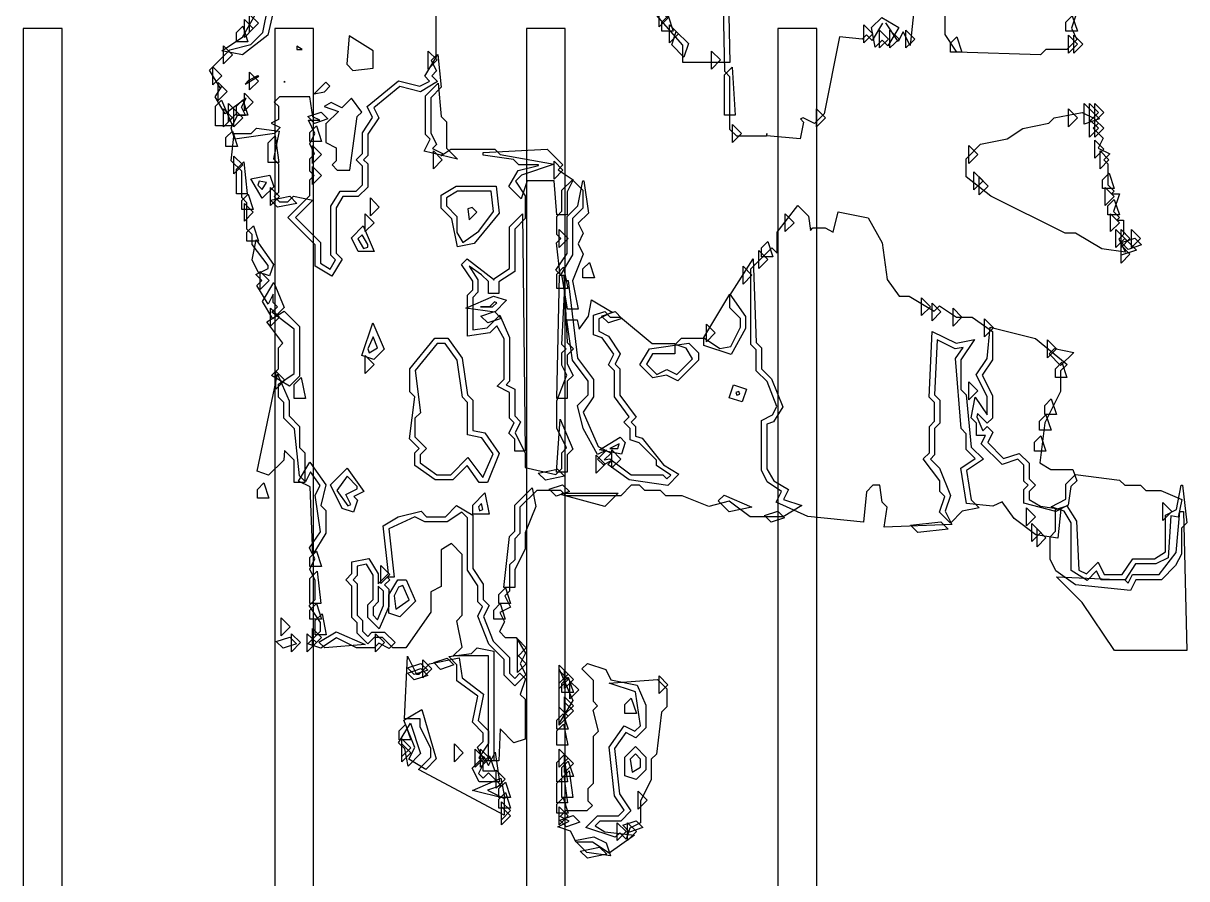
# Model space of a CAD drawing. Header units: millimetres. Extents: x 0 to 289, y 0 to 289.
# Drawn here: x 119.7 to 226.5, y 66.5 to 145.1 of the extents above; entities that cross this region are included whole.
import ezdxf

# ---------------------------------------------------------------- set-up
doc = ezdxf.new("R2010")
doc.units = ezdxf.units.MM
for name, color, linetype in [('CUT_SLOT', 1, 'Continuous'), ('ENG_D', 3, 'Continuous'), ('ENG_K', 2, 'Continuous'), ('ENG_L', 4, 'Continuous')]:
    doc.layers.add(name, color=color, linetype=linetype)

msp = doc.modelspace()

# ---------------------------------------------------------------- linework, layer by layer
at = {"layer": 'CUT_SLOT'}
for points in [[(119.69, 0), (123.26, 0), (123.26, 144.57), (119.69, 144.57), (119.69, 0)], [(119.69, 0), (123.26, 0), (123.26, 144.57), (119.69, 144.57), (119.69, 0)], [(142.79, 0), (146.35, 0), (146.35, 144.57), (142.79, 144.57), (142.79, 0)], [(142.79, 0), (146.35, 0), (146.35, 144.57), (142.79, 144.57), (142.79, 0)], [(165.88, 0), (169.44, 0), (169.44, 144.57), (165.88, 144.57), (165.88, 0)], [(165.88, 0), (169.44, 0), (169.44, 144.57), (165.88, 144.57), (165.88, 0)], [(188.97, 0), (192.54, 0), (192.54, 144.57), (188.97, 144.57), (188.97, 0)], [(188.97, 0), (192.54, 0), (192.54, 144.57), (188.97, 144.57), (188.97, 0)]]:
    msp.add_lwpolyline(points, close=True, dxfattribs=at)
at = {"layer": 'ENG_D'}
msp.add_lwpolyline([(184.08, 164.43), (184.57, 141.44), (180.23, 141.44), (180.23, 143.03), (177.19, 146.54)], dxfattribs=at)
for points in [[(139.81, 142.14), (137.93, 142.52), (139.81, 143.77), (141.75, 147.18), (142.97, 147.58), (142.13, 143.95), (139.81, 142.14)], [(200.08, 144.65), (199.07, 142.97), (198.54, 143.5), (197.91, 142.87), (197.56, 144.65), (198.5, 145.59), (200.08, 144.65)], [(215.99, 145.74), (216.46, 144.33), (215.41, 144.33), (215.41, 145.15), (215.99, 145.74)], [(196.85, 144.91), (197.68, 144.09), (196.85, 143.26), (196.85, 144.91)], [(201.53, 143.6), (200.71, 142.78), (200.71, 144.43), (201.53, 143.6)], [(204.81, 142.4), (204.81, 143.22), (205.39, 143.81), (205.86, 142.4), (204.81, 142.4)], [(215.65, 143.95), (216.47, 143.12), (215.65, 142.3), (215.65, 143.95)], [(138.06, 142.98), (138.89, 142.16), (138.06, 141.34), (138.06, 142.98)], [(142.64, 120.18), (142.18, 119.25), (141.13, 120.99), (141.58, 121.44), (141.03, 121.99), (142.16, 122.55), (142.16, 122.8), (140.71, 124.73), (140.71, 125.67), (140.23, 126.16), (140.23, 128.57), (139.75, 129.05), (139.75, 131.46), (138.77, 132.43), (139.05, 134.93), (140.61, 134.93), (141.11, 135.43), (143.17, 135.13), (142.66, 132.6), (143.12, 132.14), (143.12, 129.53), (142.74, 129.15), (143.22, 128.67), (143.99, 128.67), (144.49, 129.17), (146.26, 128.81), (144.67, 127.22), (146.98, 124.91), (146.98, 123.02), (147.86, 122.49), (148.36, 123.33), (147.94, 123.75), (147.94, 128.25), (148.77, 129.63), (150.25, 129.63), (150.83, 130.21), (150.83, 131.94), (150.25, 132.52), (150.83, 133.1), (150.83, 135), (151.76, 136.39), (151.25, 137.4), (154.15, 139.77), (156.11, 139.28), (156.95, 139.71), (157, 139.75), (156.55, 140.19), (157.74, 142.17), (158.07, 139.18), (157.1, 138.2), (157.1, 134.99), (157.63, 133.92), (157.26, 133.55), (158.23, 133.07), (158.02, 132.87), (158.95, 133.48), (162.98, 133.48), (163.48, 132.99), (168.44, 132.11), (165.42, 131.11), (164.88, 130.56), (165.77, 129.22), (165.77, 127.12), (164.81, 126.16), (164.81, 122.27), (163.36, 121.31), (163.36, 120.23), (162.4, 120.23), (162.4, 121.34), (161.76, 121.97), (160.62, 122.74), (161.43, 121.51), (161.43, 120.37), (160.95, 119.89), (160.95, 116.9), (162.28, 117.09), (163.44, 118.25), (164.33, 116.19), (164.33, 112.18), (164.01, 111.87), (164.81, 111.47), (164.81, 109.01), (165.34, 108.47), (164.84, 107.46), (165.77, 105.59), (165.77, 104.28), (168.59, 103.63), (169.14, 104.19), (169.14, 105.63), (169.57, 106.06), (168.66, 107.89), (168.66, 110.4), (169.6, 112.75), (169.14, 113.67), (169.14, 114.79), (169.53, 115.17), (169.14, 115.56), (169.45, 121.43), (169.72, 121.44), (170.58, 114.3), (172.04, 112.36), (172.04, 110.76), (171.1, 109.36), (172.46, 106.19), (173.65, 105.6), (173.01, 104.96), (173.54, 105.07), (175.49, 103.61), (178.4, 103.61), (178.78, 103.23), (179.13, 103.57), (177.82, 104.44), (177.82, 104.95), (176.24, 106.53), (175.41, 106.81), (175.41, 107.84), (174.83, 108.43), (175.33, 108.93), (173.96, 110.76), (173.96, 113.15), (173.43, 113.68), (173.92, 114.67), (172.85, 116.17), (172.04, 116.44), (172.04, 118.24), (173.07, 118.58), (173.58, 118.06), (174.53, 118.06), (177.42, 115.65), (179.51, 115.65), (179.51, 114.69), (177.47, 114.69), (176.92, 113.76), (177.87, 112.82), (178.78, 113.27), (179.7, 112.82), (181.13, 114.25), (180.55, 115.21), (179.54, 115.55), (180.13, 116.14), (182.23, 116.14), (183.65, 115.19), (184.64, 115.39), (185.53, 117.16), (185.53, 117.96), (184.57, 118.93), (184.57, 120.06), (186.71, 123.43), (186.97, 115.76), (187.46, 115.27), (187.46, 113.34), (188.39, 112.42), (189.41, 109.85), (188.58, 108.47), (187.94, 108.25), (187.94, 104.16), (188.6, 103.06), (189.94, 102.25), (189.48, 101.34), (191.16, 100.78), (189.45, 99.75), (186.41, 99.75), (184.51, 101.18), (182.62, 100.7), (180.18, 101.68), (178.68, 101.68), (178.2, 102.16), (176.76, 102.16), (176.27, 102.64), (175.51, 102.64), (174.55, 101.68), (169.53, 101.68), (169.05, 102.16), (166.84, 102.16), (165.29, 100.62), (165.29, 98.21), (164.81, 97.72), (164.81, 95.8), (164.33, 95.32), (164.33, 92.91), (163.9, 92.48), (164.41, 91.45), (163.44, 90.97), (163.87, 90.11), (163.41, 89.2), (163.94, 88.67), (164.94, 88.67), (165.81, 87.23), (165.32, 86.26), (165.82, 85.25), (164.81, 84.23), (163.84, 85.2), (163.84, 86.64), (162.43, 88.05), (161.41, 90.61), (161.86, 91.51), (161.43, 91.94), (161.43, 93.41), (160.47, 94.86), (160.47, 99.65), (159.96, 100.16), (158.62, 99.27), (156.56, 99.27), (155.65, 99.73), (153.26, 98.64), (153.75, 94.21), (153.1, 94.21), (153.34, 93.97), (152.86, 93.49), (153.24, 93.11), (153.24, 91.51), (152.36, 89.45), (151.31, 90.5), (151.31, 91.66), (151.8, 92.14), (151.8, 94.38), (151.2, 95.39), (150.35, 95.22), (150.35, 94.35), (149.97, 93.97), (150.35, 93.59), (150.35, 90.7), (150.83, 90.21), (150.83, 89.25), (151.31, 88.77), (151.7, 89.15), (152.86, 89.15), (153.82, 88.19), (153.29, 87.65), (152.33, 88.13), (151.9, 87.7), (150.29, 87.7), (148.44, 88.63), (147.01, 87.68), (145.81, 88.08), (146.98, 89.25), (146.98, 90.04), (145.94, 91.59), (146.5, 92.14), (146.5, 93.91), (145.99, 94.93), (146.47, 95.9), (145.98, 96.88), (146.97, 98.36), (146.49, 101.72), (146.94, 102.62), (146.05, 103.86), (145.6, 102.96), (145.06, 103.5), (144.58, 107.83), (143.6, 108.81), (143.6, 110.25), (143.12, 110.74), (143.12, 111.93), (144.57, 112.89), (144.57, 116.98), (142.51, 118.52), (143.02, 119.03), (142.64, 119.41), (142.64, 120.18)], [(156.86, 140.85), (156.86, 142.5), (157.68, 141.68), (156.86, 140.85)], [(137.1, 141.05), (137.92, 140.23), (137.1, 139.41), (137.1, 141.05)], [(184.08, 140.33), (184.77, 141.02), (185.06, 136.62), (184.08, 136.62), (184.08, 140.33)], [(141.29, 139.75), (140.47, 138.93), (140.47, 140.57), (141.29, 139.75)], [(137.58, 137.96), (137.58, 139.61), (138.4, 138.79), (137.58, 137.96)], [(137.34, 137.44), (137.9, 138), (138.91, 135.65), (137.34, 135.65), (137.34, 137.44)], [(139.85, 138.03), (140.32, 136.62), (139.27, 136.62), (139.27, 137.44), (139.85, 138.03)], [(139.99, 138.64), (140.81, 137.82), (139.99, 137), (139.99, 138.64)], [(138.54, 137.68), (139.37, 136.86), (138.54, 136.04), (138.54, 137.68)], [(139.03, 135.55), (139.03, 137.2), (139.85, 136.38), (139.03, 135.55)], [(146.43, 135.86), (145.81, 136.48), (147.04, 136.89), (147.66, 136.27), (146.43, 135.86)], [(192.52, 137.2), (193.34, 136.38), (192.52, 135.55), (192.52, 137.2)], [(215.65, 135.55), (215.65, 137.2), (216.47, 136.38), (215.65, 135.55)], [(218.5, 136.27), (217.09, 135.8), (217.09, 137.68), (218.5, 136.27)], [(184.81, 134.11), (184.81, 135.75), (185.63, 134.93), (184.81, 134.11)], [(218.4, 135.41), (217.58, 134.59), (217.58, 136.23), (218.4, 135.41)], [(146.01, 134.21), (146.01, 135.03), (146.6, 135.62), (147.07, 134.21), (146.01, 134.21)], [(146.25, 133.83), (147.08, 133), (146.25, 132.18), (146.25, 133.83)], [(206.49, 132.18), (206.49, 133.83), (207.31, 133), (206.49, 132.18)], [(218.88, 133.48), (218.06, 132.66), (218.06, 134.31), (218.88, 133.48)], [(219.36, 132.52), (218.54, 131.7), (218.54, 133.34), (219.36, 132.52)], [(146.25, 131.9), (147.08, 131.08), (146.25, 130.25), (146.25, 131.9)], [(168.42, 130.73), (168.42, 132.38), (169.24, 131.56), (168.42, 130.73)], [(207.8, 130.59), (206.97, 129.77), (206.97, 131.42), (207.8, 130.59)], [(141.36, 130.56), (141.23, 130.18), (141.63, 129.78), (142.02, 130.42), (141.36, 130.56)], [(168.98, 121.91), (168.65, 124.9), (169.05, 125.29), (168.66, 125.67), (168.66, 127.32), (169.14, 127.8), (169.14, 129.73), (170.11, 130.69), (171.07, 129.73), (171.07, 128.08), (170.11, 127.12), (170.11, 123.78), (168.98, 121.91)], [(207.46, 130.93), (208.28, 130.11), (207.46, 129.29), (207.46, 130.93)], [(218.78, 129.87), (218.78, 130.69), (219.37, 131.28), (219.84, 129.87), (218.78, 129.87)], [(162.66, 129.63), (159.57, 129.63), (158.54, 129.01), (158.54, 128.28), (159.51, 127.32), (159.51, 125.84), (160.06, 124.92), (161.51, 125.95), (162.87, 127.77), (162.66, 129.63)], [(219.02, 128.33), (219.02, 129.97), (219.84, 129.15), (219.02, 128.33)], [(219.26, 128.28), (219.85, 128.87), (220.32, 127.46), (219.26, 127.46), (219.26, 128.28)], [(189.63, 127.56), (190.45, 126.74), (189.63, 125.92), (189.63, 127.56)], [(219.5, 125.92), (219.5, 127.56), (220.33, 126.74), (219.5, 125.92)], [(219.98, 124.47), (219.98, 126.12), (220.81, 125.29), (219.98, 124.47)], [(151.31, 124.5), (151.31, 124.74), (150.79, 125.63), (150.41, 125.26), (150.94, 124.38), (151.31, 124.5)], [(187.46, 124.43), (188.04, 125.02), (188.51, 123.61), (187.46, 123.61), (187.46, 124.43)], [(221.88, 124.22), (220.47, 123.75), (220.47, 125.63), (221.88, 124.22)], [(188.04, 123.36), (187.22, 122.54), (187.22, 124.19), (188.04, 123.36)], [(168.66, 120.71), (168.66, 122.02), (169.29, 122.65), (169.68, 120.71), (168.66, 120.71)], [(164.05, 119.62), (162.97, 118.53), (160.31, 118.91), (162.87, 120.01), (164.05, 119.62)], [(202.98, 119.03), (202.15, 118.21), (202.15, 119.85), (202.98, 119.03)], [(142.4, 118.89), (143.22, 118.06), (142.4, 117.24), (142.4, 118.89)], [(162.95, 118.58), (163.57, 117.96), (162.33, 117.55), (161.71, 118.17), (162.95, 118.58)], [(203.12, 119.37), (203.94, 118.55), (203.12, 117.72), (203.12, 119.37)], [(205.87, 118.06), (205.05, 117.24), (205.05, 118.89), (205.87, 118.06)], [(208.76, 117.1), (207.94, 116.28), (207.94, 117.92), (208.76, 117.1)], [(182.4, 115.8), (182.4, 117.44), (183.22, 116.62), (182.4, 115.8)], [(206.24, 110.95), (206.72, 106.13), (207.83, 105.02), (206.27, 103.98), (206.72, 101.31), (207.46, 100.57), (205.89, 100.25), (204.81, 99.17), (203.81, 100.17), (204.29, 101.61), (203.84, 102.06), (203.84, 103.05), (202.32, 105.08), (202.88, 105.63), (202.88, 108.04), (203.36, 108.53), (203.36, 110.25), (202.87, 110.74), (203.13, 116.76), (205.32, 115.67), (207.01, 116.01), (205.77, 114.14), (205.77, 111.42), (206.24, 110.95)], [(208.18, 109.1), (208.18, 110.78), (207.18, 112.78), (208.18, 114.29), (208.45, 117.16), (212.63, 116.12), (215.52, 113.74), (214.92, 113.15), (214.92, 111.26), (213.47, 108.36), (213.01, 104.7), (214.03, 104.09), (216.06, 104.09), (216.41, 103.06), (215.87, 102.53), (215.63, 100.8), (214.47, 100.22), (211.55, 101.01), (211.55, 102.26), (211.93, 102.64), (211.55, 103.03), (211.55, 104.47), (211, 105.02), (209.56, 104.54), (207.64, 106.45), (208.03, 107.22), (207.21, 107.22), (207.21, 108.33), (206.71, 108.83), (207.09, 110.73), (208.18, 109.1)], [(152.22, 115.27), (151.8, 116.25), (151.33, 115.16), (151.45, 114.81), (152.22, 115.27)], [(157.66, 103.61), (158.93, 103.61), (160.5, 105.18), (161.87, 103.35), (162.84, 105.51), (161.78, 107), (160.47, 107.26), (160.47, 110.25), (160, 110.72), (159.52, 114.12), (158.42, 115.65), (157.69, 115.65), (155.66, 113.17), (156.15, 109.3), (155.65, 108.81), (155.65, 107.08), (156.72, 106.02), (156.13, 105.44), (156.13, 104.7), (157.66, 103.61)], [(142.88, 111.46), (142.88, 113.1), (143.7, 112.28), (142.88, 111.46)], [(185.47, 110.99), (185.38, 111.25), (185.11, 111.17), (185.2, 110.9), (185.47, 110.99)], [(206.49, 112.14), (207.31, 111.32), (206.49, 110.49), (206.49, 112.14)], [(174.61, 105.5), (172.58, 105.9), (174.48, 107.04), (174.96, 106.56), (174.61, 105.5)], [(174.55, 105.05), (173.72, 104.23), (173.72, 105.88), (174.55, 105.05)], [(149.77, 100.86), (149.3, 101.79), (150.35, 102.31), (150.35, 102.54), (149.42, 103.48), (148.48, 102.16), (149.48, 100.76), (149.77, 100.86)], [(225.48, 95.27), (224.18, 93.97), (221.82, 93.97), (221.33, 92.99), (216.28, 93.5), (214.5, 94.77), (213.96, 95.84), (213.96, 97.92), (214.44, 98.41), (214.44, 100.41), (215.51, 100.76), (216.37, 99.34), (216.6, 94.85), (217.29, 94.5), (218.36, 95.58), (218.93, 94.45), (220.58, 94.45), (221.54, 95.9), (223.53, 95.9), (224.56, 96.52), (224.56, 99.9), (225.55, 100.4), (226, 102.64), (226.12, 102.64), (226.5, 99.18), (226.01, 98.69), (226.01, 96.32), (225.48, 95.27)], [(161.88, 100.4), (161.77, 100.95), (161.47, 100.65), (161.59, 100.3), (161.88, 100.4)], [(212.62, 99.75), (211.79, 98.93), (211.79, 100.57), (212.62, 99.75)], [(224.32, 99.41), (224.32, 101.06), (225.14, 100.23), (224.32, 99.41)], [(201.15, 98.97), (203.93, 99.28), (204.61, 98.6), (201.83, 98.3), (201.15, 98.97)], [(213.1, 98.31), (212.27, 97.48), (212.27, 99.13), (213.1, 98.31)], [(212.76, 97), (212.76, 98.65), (213.58, 97.82), (212.76, 97)], [(154.85, 93.97), (155.7, 91.99), (154.27, 90.56), (153.24, 90.9), (153.24, 92.59), (154.07, 93.97), (154.85, 93.97)], [(142.92, 88.29), (144.15, 88.7), (144.77, 88.08), (143.54, 87.67), (142.92, 88.29)], [(162.88, 77.34), (162.01, 77.34), (161.38, 78.6), (161.92, 79.13), (161.92, 79.89), (160.93, 80.88), (161.41, 83.27), (159.51, 84.69), (159.51, 86.16), (158.75, 86.91), (160.84, 87.21), (161.36, 87.73), (162.88, 87.42), (162.88, 77.34)], [(156.37, 86.6), (157.2, 85.78), (156.37, 84.95), (156.37, 86.6)], [(158.61, 86.78), (159.23, 86.15), (158, 85.74), (157.37, 86.36), (158.61, 86.78)], [(155.59, 84.78), (154.96, 85.4), (156.2, 85.81), (156.82, 85.19), (155.59, 84.78)], [(168.9, 83.99), (168.9, 85.64), (169.73, 84.81), (168.9, 83.99)], [(169.73, 85.02), (170.2, 83.61), (169.14, 83.61), (169.14, 84.43), (169.73, 85.02)], [(173.47, 78.61), (174.85, 80.54), (175.84, 80.05), (176.36, 80.56), (175.91, 83.67), (173.49, 84.48), (173.49, 84.48), (177.91, 84.82), (178.78, 83.95), (178.78, 82.3), (178.29, 81.81), (177.81, 77.95), (177.34, 77.49), (177.34, 75.6), (176.37, 73.67), (176.37, 71.65), (175.37, 71.15), (175.03, 70.15), (174.45, 70.74), (174.03, 70.32), (171.35, 71.22), (172.42, 72.28), (174.35, 72.28), (174.86, 72.8), (173.97, 74.13), (173.47, 78.61)], [(169.73, 81.44), (168.9, 80.62), (168.9, 82.26), (169.73, 81.44)], [(169.39, 81.58), (169.39, 83.23), (170.21, 82.4), (169.39, 81.58)], [(174.93, 81.68), (174.93, 82.5), (175.51, 83.09), (175.98, 81.68), (174.93, 81.68)], [(154.63, 81.06), (156.28, 82.05), (157.61, 77.52), (156.65, 76.56), (155.1, 77.49), (155.63, 78.56), (154.63, 81.06)], [(154.79, 80.68), (155.26, 79.27), (154.21, 79.27), (154.21, 80.09), (154.79, 80.68)], [(169.68, 78.79), (168.66, 78.79), (168.66, 80.09), (169.29, 80.72), (169.68, 78.79)], [(155.27, 78.55), (154.45, 77.73), (154.45, 79.37), (155.27, 78.55)], [(159.27, 77.24), (159.27, 78.89), (160.09, 78.07), (159.27, 77.24)], [(163.4, 75.42), (161.53, 75.42), (160.9, 76.67), (161.98, 77.75), (162.4, 76.92), (163.01, 78.14), (163.4, 75.42)], [(162.02, 77.58), (161.19, 76.76), (161.19, 78.41), (162.02, 77.58)], [(169.73, 77.31), (170.2, 75.9), (169.14, 75.9), (169.14, 76.72), (169.73, 77.31)], [(175.6, 76.29), (176.37, 76.76), (176.37, 77.49), (175.89, 77.97), (175.42, 77.5), (175.6, 76.29)], [(168.66, 75.28), (169.32, 75.93), (169.66, 73.49), (168.66, 73.49), (168.66, 75.28)], [(160.92, 74.63), (163.54, 75.75), (163.91, 73.89), (160.92, 74.63)], [(163.95, 74.42), (164.42, 73.01), (163.36, 73.01), (163.36, 73.83), (163.95, 74.42)], [(164.43, 72.28), (163.6, 71.46), (163.6, 73.11), (164.43, 72.28)], [(168.9, 73.11), (169.73, 72.28), (168.9, 71.46), (168.9, 73.11)], [(170.17, 72.32), (170.8, 71.7), (169.56, 71.29), (168.94, 71.91), (170.17, 72.32)], [(173.2, 69.8), (173.59, 68.62), (171.44, 68.92), (170.34, 70.02), (172.07, 70.37), (173.2, 69.8)]]:
    msp.add_lwpolyline(points, close=True, dxfattribs=at)
at = {"layer": 'ENG_K'}
for points in [[(178.06, 146.35), (178.88, 145.53), (178.06, 144.71), (178.06, 146.35)], [(139.99, 145.39), (140.81, 144.57), (139.99, 143.75), (139.99, 145.39)], [(141.29, 145.05), (140.47, 144.23), (140.47, 145.87), (141.29, 145.05)], [(178.3, 144.33), (178.3, 145.15), (178.89, 145.74), (179.36, 144.33), (178.3, 144.33)], [(139.27, 143.36), (139.27, 144.19), (139.85, 144.77), (140.32, 143.36), (139.27, 143.36)], [(179.85, 144.09), (179.02, 143.26), (179.02, 144.91), (179.85, 144.09)], [(179.23, 143.06), (179.64, 144.29), (180.75, 143.19), (180.33, 141.95), (179.23, 143.06)], [(198.3, 142.78), (198.3, 144.43), (199.12, 143.6), (198.3, 142.78)], [(182.88, 142.5), (183.7, 141.68), (182.88, 140.85), (182.88, 142.5)], [(156.62, 138.4), (157.77, 139.56), (158.05, 136.48), (158.54, 135.99), (158.54, 133.58), (159.57, 132.56), (156.51, 133.32), (157.05, 134.4), (156.62, 134.83), (156.62, 138.4)], [(218.4, 136.86), (217.58, 136.04), (217.58, 137.68), (218.4, 136.86)], [(138.89, 135.14), (139.36, 133.73), (138.3, 133.73), (138.3, 134.55), (138.89, 135.14)], [(142.16, 134.07), (142.81, 134.72), (143.16, 132.28), (142.16, 132.28), (142.16, 134.07)], [(139.03, 132.86), (139.85, 132.04), (139.03, 131.22), (139.03, 132.86)], [(158.16, 132.52), (157.34, 131.7), (157.34, 133.34), (158.16, 132.52)], [(166.98, 131.99), (166.98, 132.04), (165.19, 132.04), (164.69, 132.53), (161.91, 132.93), (161.92, 133.18), (167.79, 133.49), (169.24, 132.04), (168.8, 131.59), (170.18, 130.68), (169.63, 129.57), (169.63, 127.46), (168.68, 127.46), (168.44, 130.59), (165.95, 130.59), (165.4, 128.94), (164.26, 130.07), (165.13, 131.53), (166.98, 131.99)], [(140.26, 129.39), (139.27, 129.39), (139.27, 131.66), (139.93, 132.32), (140.26, 129.39)], [(142.4, 128.33), (142.4, 129.97), (143.22, 129.15), (142.4, 128.33)], [(139.99, 126.88), (139.99, 128.52), (140.81, 127.7), (139.99, 126.88)], [(144.17, 129.17), (144.82, 128.52), (143.04, 128.16), (142.39, 128.81), (144.17, 129.17)], [(152.38, 128.18), (151.56, 127.36), (151.56, 129.01), (152.38, 128.18)], [(151.07, 127.56), (151.9, 126.74), (151.07, 125.92), (151.07, 127.56)], [(160.47, 120.09), (160.95, 120.57), (160.95, 121.36), (159.92, 122.91), (160.45, 123.44), (162.86, 121.57), (162.88, 121.46), (162.9, 121.58), (164.33, 122.53), (164.33, 126.36), (165.52, 127.55), (165.77, 105.78), (164.81, 105.78), (164.81, 106.88), (164.27, 107.41), (164.76, 108.38), (164.33, 108.81), (164.33, 111.17), (163.2, 111.73), (163.84, 112.38), (163.84, 116.07), (163.17, 117.29), (162.51, 116.63), (160.47, 116.34), (160.47, 120.09)], [(140.82, 126.46), (141.29, 125.05), (140.23, 125.05), (140.23, 125.87), (140.82, 126.46)], [(150.44, 124.09), (149.82, 125.34), (150.91, 126.44), (151.92, 124.09), (150.44, 124.09)], [(169.73, 125.29), (168.9, 124.47), (168.9, 126.12), (169.73, 125.29)], [(142.31, 121.86), (141.27, 122.2), (140.7, 123.33), (141.07, 125.16), (142.67, 122.92), (142.31, 121.86)], [(221.12, 124.29), (220.5, 124.92), (221.74, 125.33), (222.36, 124.71), (221.12, 124.29)], [(220.47, 123.02), (220.47, 124.67), (221.29, 123.85), (220.47, 123.02)], [(168.66, 110.59), (168.93, 121.92), (169.33, 121.92), (169.62, 115.76), (170.21, 115.17), (169.63, 114.59), (169.63, 113.78), (170.16, 112.72), (169.63, 112.18), (169.63, 110.59), (168.66, 110.59)], [(186.59, 121.92), (185.77, 121.1), (185.77, 122.74), (186.59, 121.92)], [(142.68, 121.24), (143.65, 118.97), (142.59, 117.92), (141.64, 119.51), (142.68, 121.24)], [(145.05, 112.66), (144.12, 111.74), (142.49, 112.72), (143.12, 113.34), (143.12, 115.27), (143.53, 115.68), (142.05, 117.65), (143.64, 118.61), (145.05, 117.2), (145.05, 112.66)], [(163.16, 119.4), (162.95, 119.48), (162.5, 119.03), (161.68, 119.03), (162.78, 119.03), (163.16, 119.4)], [(152.81, 115.12), (151.86, 114.17), (150.77, 114.54), (151.77, 117.54), (152.81, 115.12)], [(151.07, 112.9), (151.07, 114.55), (151.9, 113.73), (151.07, 112.9)], [(214.44, 112.52), (214.44, 113.34), (215.03, 113.93), (215.5, 112.52), (214.44, 112.52)], [(144.57, 110.59), (144.57, 111.9), (145.2, 112.53), (145.59, 110.59), (144.57, 110.59)], [(186.08, 111.47), (185.68, 110.29), (184.5, 110.68), (184.9, 111.86), (186.08, 111.47)], [(213.48, 109.97), (214.07, 110.56), (214.54, 109.15), (213.48, 109.15), (213.48, 109.97)], [(213.58, 109.11), (214.05, 107.7), (213, 107.7), (213, 108.53), (213.58, 109.11)], [(169.63, 103.85), (168.65, 103.85), (168.97, 108.72), (170.15, 105.96), (169.63, 105.44), (169.63, 103.85)], [(213.57, 105.78), (212.52, 105.78), (212.52, 106.6), (213.1, 107.19), (213.57, 105.78)], [(146.02, 102.49), (144.95, 103.03), (146, 104.77), (147.48, 102.69), (147, 100.79), (147.46, 100.33), (147.46, 98.24), (146.29, 96.29), (146.02, 102.49)], [(149.42, 104.22), (150.95, 102.07), (150.03, 101.61), (150.39, 101.26), (150.02, 100.17), (148.98, 100.52), (147.89, 102.69), (149.42, 104.22)], [(169.39, 103.46), (167.62, 103.1), (166.97, 103.76), (168.74, 104.11), (169.39, 103.46)], [(141.2, 101.44), (141.2, 102.26), (141.78, 102.85), (142.25, 101.44), (141.2, 101.44)], [(168.6, 101.64), (167.98, 102.27), (169.21, 102.68), (169.83, 102.06), (168.6, 101.64)], [(164.81, 94.88), (164.81, 93.25), (163.82, 93.25), (164.34, 97.94), (164.81, 98.41), (164.81, 100.82), (166.4, 102.41), (166.74, 100.69), (165.77, 98.26), (165.77, 96.8), (164.81, 94.88)], [(174.3, 101.92), (173.07, 100.69), (169.14, 101.76), (169.17, 101.92), (174.3, 101.92)], [(188.36, 99.24), (187.73, 99.86), (188.97, 100.27), (189.59, 99.65), (188.36, 99.24)], [(221.12, 93.65), (221.52, 94.45), (223.96, 94.45), (225.53, 96.47), (225.88, 100.24), (226.22, 100.23), (226.5, 87.46), (219.86, 87.46), (216.91, 91.89), (214.56, 94.24), (220.81, 93.97), (221.12, 93.65)], [(146.01, 96), (146.6, 96.58), (147.07, 95.17), (146.01, 95.17), (146.01, 96)], [(146.01, 91.8), (146.01, 94.07), (146.68, 94.74), (147.01, 91.8), (146.01, 91.8)], [(164.42, 91.8), (163.36, 91.8), (163.36, 92.62), (163.95, 93.21), (164.42, 91.8)], [(162.88, 91.18), (163.47, 91.77), (163.94, 90.36), (162.88, 90.36), (162.88, 91.18)], [(144.19, 89.63), (143.36, 88.81), (143.36, 90.46), (144.19, 89.63)], [(146.83, 88.23), (148.41, 89.18), (151.08, 88.03), (147.37, 87.7), (146.83, 88.23)], [(152.04, 87.36), (152.04, 89.01), (152.86, 88.19), (152.04, 87.36)], [(162.3, 74.65), (163.84, 73.88), (163.84, 72.36), (155.97, 76.56), (157.1, 77.68), (157.1, 78.49), (156.13, 80.42), (156.13, 81.2), (154.68, 81.2), (154.98, 86.94), (155.8, 85.3), (156.03, 85.3), (156.98, 86.24), (159.71, 86.79), (159.97, 84.95), (161.94, 83.47), (161.46, 81.04), (162.4, 80.09), (162.4, 78.96), (161.5, 77.62), (161.97, 77.15), (161.49, 76.19), (161.92, 75.76), (162.4, 76.24), (163.57, 75.07), (162.3, 74.65)], [(168.9, 80.81), (168.9, 85.75), (170.14, 82.87), (168.9, 80.81)], [(178.88, 84.33), (178.06, 83.51), (178.06, 85.15), (178.88, 84.33)], [(155.27, 78.07), (154.45, 77.24), (154.45, 78.89), (155.27, 78.07)], [(161.68, 76.76), (161.68, 78.41), (162.5, 77.58), (161.68, 76.76)], [(162.5, 77.79), (162.97, 76.38), (161.92, 76.38), (161.92, 77.2), (162.5, 77.79)], [(169.66, 75.42), (168.66, 75.42), (168.66, 77.2), (169.32, 77.86), (169.66, 75.42)], [(176.13, 72.91), (176.13, 74.55), (176.96, 73.73), (176.13, 72.91)], [(174.2, 71.66), (175.03, 70.84), (174.2, 70.02), (174.2, 71.66)], [(175.96, 71.84), (176.58, 71.22), (175.34, 70.8), (174.72, 71.43), (175.96, 71.84)], [(172.6, 69.41), (173.25, 68.76), (171.48, 68.41), (170.82, 69.06), (172.6, 69.41)]]:
    msp.add_lwpolyline(points, close=True, dxfattribs=at)
at = {"layer": 'ENG_L'}
for points in [[(198.58, 145.06), (197.62, 143.46), (197.09, 143.99), (196.7, 143.59), (194.64, 143.82), (193.22, 136.74), (192.32, 135.84), (191.29, 136.36), (191.04, 136.27), (191.33, 135.97), (191.02, 134.43), (187.96, 134.71), (187.94, 134.92), (187.92, 134.69), (185.19, 134.69), (184.57, 135.31), (184.57, 140.13), (184.09, 140.61), (183.6, 164.22)], [(157.58, 145.91), (157.58, 142.06), (157.15, 141.63), (157.63, 140.67), (157.2, 140.23), (157.73, 139.7), (156.17, 138.77), (154.27, 139.25), (151.86, 137.28), (152.32, 136.36), (151.31, 134.86), (151.31, 132.9), (150.93, 132.52), (151.31, 132.14), (151.31, 130.01), (150.45, 129.15), (149.04, 129.15), (148.42, 128.12), (148.42, 123.95), (148.97, 123.4), (148.02, 121.83), (146.5, 122.75), (146.5, 124.71), (143.99, 127.22), (146.01, 129.25), (146.01, 130.69), (146.4, 131.08), (146.01, 131.46), (146.01, 132.62), (146.44, 133.05), (145.99, 133.97), (146.47, 134.93), (145.87, 136.14), (146.92, 136.14), (146.28, 136.46), (146.01, 138.3), (143.22, 138.3), (142.74, 137.82), (143.12, 137.44), (143.12, 136.23), (142.46, 135.89), (143.29, 135.48), (142.75, 134.94), (139.1, 134.42), (138.77, 135.43), (139.36, 136.62), (140.08, 136.62), (139.72, 137.34), (140.14, 138.17), (138.23, 136.75), (137.3, 138.31), (137.96, 139.3), (137.96, 139.3), (137.77, 139.12), (136.8, 140.75), (138.66, 142.62), (140.59, 143.1), (141.7, 144.21), (142.18, 146.61)], [(216.41, 146.08), (215.91, 144.59), (216.42, 143.56), (215.51, 142.64), (213.58, 142.64), (213.09, 142.16), (205.4, 142.4), (204.32, 144.01), (204.32, 146.91)], [(201.42, 145.92), (201.1, 143.01), (200.47, 144.27), (200.02, 143.37), (198.87, 145.09)]]:
    msp.add_lwpolyline(points, dxfattribs=at)
for points in [[(200.09, 143.6), (199.26, 142.78), (199.26, 144.43), (200.09, 143.6)], [(151.8, 142.51), (149.6, 143.91), (149.4, 141.29), (149.96, 140.72), (151.8, 140.93), (151.8, 142.51)], [(216.13, 142.3), (216.13, 143.95), (216.95, 143.12), (216.13, 142.3)], [(144.81, 142.94), (144.81, 142.64), (145.3, 142.64), (144.81, 142.94)], [(140.05, 139.47), (141.32, 140.18), (141.21, 140.21), (140.37, 139.79), (140.05, 139.47)], [(143.66, 139.7), (143.61, 139.66), (143.72, 139.68), (143.66, 139.7)], [(146.39, 138.58), (147.34, 138.77), (147.84, 139.27), (147.46, 139.65), (146.39, 138.58)], [(147.46, 135.87), (147.46, 134.12), (148.42, 133.63), (148.42, 132.42), (148.04, 132.04), (148.52, 131.56), (149.66, 131.56), (150.36, 136.49), (150.76, 136.88), (149.84, 138.17), (148.95, 137.29), (147.95, 137.79), (147.31, 137.4), (148.63, 136.96), (147.51, 135.84), (147.46, 135.87)], [(138.89, 136.38), (138.06, 135.55), (138.06, 137.2), (138.89, 136.38)], [(217.92, 135.41), (218.83, 134.5), (218.38, 133.59), (219.43, 133.07), (218.88, 132.52), (219.26, 132.14), (219.26, 130.21), (219.84, 129.63), (219.6, 129.39), (220.32, 129.39), (219.78, 127.77), (220.33, 127.22), (220.08, 126.98), (220.71, 126.98), (220.71, 125.67), (220.28, 125.24), (220.89, 124.03), (218.7, 124.34), (216.3, 125.77), (215.35, 125.77), (208.53, 129.18), (206.25, 130.96), (206.25, 132.62), (207.58, 133.95), (210.01, 134.43), (211.46, 135.4), (213.84, 135.88), (214.32, 136.36), (216.89, 136.87), (217.96, 136.33), (218.4, 135.89), (217.92, 135.41)], [(218.06, 137.68), (218.88, 136.86), (218.06, 136.04), (218.06, 137.68)], [(218.06, 134.59), (218.06, 136.23), (218.88, 135.41), (218.06, 134.59)], [(140.57, 130.76), (142.32, 131.11), (142.68, 130.05), (141.63, 129), (140.57, 130.76)], [(169.16, 121.8), (168.59, 122.37), (169.63, 123.92), (169.63, 127.32), (170.61, 128.3), (171.07, 130.59), (171.14, 130.59), (171.57, 127.62), (170.64, 126.69), (171.1, 125.77), (170.62, 124.81), (171.1, 123.86), (170.12, 121.41), (170.64, 118.79), (169.66, 118.79), (169.16, 121.8)], [(139.75, 128.77), (140.34, 129.35), (140.81, 127.94), (139.75, 127.94), (139.75, 128.77)], [(163.1, 130.11), (163.37, 127.63), (161.08, 124.83), (159.56, 124.53), (159.04, 127.1), (158.06, 128.08), (158.06, 129.28), (159.44, 130.11), (163.1, 130.11)], [(204.82, 101.69), (204.34, 100.25), (204.95, 99.05), (198.74, 98.78), (199.01, 100.63), (198.55, 101.08), (198.33, 102.64), (197.68, 102.64), (197.09, 102.05), (196.83, 99.25), (191.73, 99.76), (188.82, 101.08), (189.31, 102.08), (187.99, 102.96), (187.46, 104.03), (187.46, 108.58), (188.48, 109.09), (188.88, 109.88), (187.97, 112.15), (186.98, 113.15), (186.98, 115.07), (186.49, 115.55), (186.49, 122.5), (188.42, 124.43), (188.9, 123.95), (188.9, 125.86), (190.81, 128.31), (191.78, 127.33), (191.96, 126.04), (192.18, 126.26), (193.3, 126.26), (194.04, 125.88), (194.51, 127.74), (197.25, 127.19), (198.53, 124.89), (199.01, 121.53), (200.11, 119.99), (201.02, 119.99), (203.32, 118.61), (203.81, 119.1), (205.36, 118.06), (206.81, 118.06), (208.66, 116.74), (208.66, 114.14), (207.73, 112.75), (208.66, 110.89), (208.66, 108.81), (208.18, 108.33), (207.28, 109.22), (207.22, 108.93), (207.78, 107.64), (208.18, 108.04), (208.71, 107.51), (208.23, 106.55), (209.69, 105.09), (211.13, 105.57), (212.03, 104.67), (212.03, 103.23), (212.62, 102.64), (212.03, 102.06), (212.03, 101.33), (213.08, 100.71), (214.95, 100.44), (214.66, 97.79), (212.66, 98.08), (210.65, 99.58), (209.55, 101.13), (208.7, 100.71), (206.28, 100.98), (205.75, 104.2), (207.08, 105.09), (206.25, 105.92), (206.25, 107.36), (205.78, 107.84), (205.28, 114.27), (205.97, 115.3), (205.25, 115.16), (203.58, 116), (203.36, 110.93), (203.84, 110.45), (203.84, 108.33), (203.36, 107.84), (203.36, 105.44), (202.98, 105.05), (203.81, 104.22), (204.82, 101.69)], [(160.89, 128.15), (160.5, 128.02), (160.64, 127.01), (161.33, 127.7), (160.89, 128.15)], [(220.47, 124.47), (220.47, 126.12), (221.29, 125.29), (220.47, 124.47)], [(222.25, 125.29), (221.43, 124.47), (221.43, 126.12), (222.25, 125.29)], [(171.07, 121.68), (171.07, 122.5), (171.66, 123.09), (172.13, 121.68), (171.07, 121.68)], [(142.26, 121.44), (141.44, 120.61), (141.44, 122.26), (142.26, 121.44)], [(170.55, 117.82), (170.72, 116.97), (171.57, 118.16), (171.87, 119.65), (173.74, 118.53), (172.52, 117.92), (172.52, 116.77), (173.41, 116.32), (174.48, 114.71), (174.02, 113.77), (174.45, 113.34), (174.45, 110.92), (175.97, 108.89), (175.51, 108.43), (175.89, 108.04), (175.89, 107.15), (176.52, 106.95), (178.46, 104.51), (179.89, 103.66), (178.87, 102.63), (175.32, 103.14), (173.35, 104.54), (173.71, 104.9), (172.95, 104.52), (172.42, 105.05), (173.23, 105.86), (172.42, 105.46), (171.09, 107.86), (170.56, 109.95), (171.55, 110.94), (171.55, 112.2), (170.12, 114.11), (169.59, 117.82), (170.55, 117.82)], [(182.16, 115.48), (182.16, 116.2), (184.55, 120.19), (186.01, 118.14), (186.01, 117.04), (184.68, 114.64), (182.16, 115.48)], [(172.79, 118.17), (174.03, 118.58), (174.65, 117.96), (173.42, 117.55), (172.79, 118.17)], [(162.06, 107.44), (163.39, 105.57), (162.32, 102.88), (161.55, 102.88), (160.44, 104.44), (159.12, 103.13), (157.5, 103.13), (155.65, 104.45), (155.65, 105.63), (156.03, 106.02), (155.16, 106.89), (155.64, 110.75), (155.17, 111.22), (155.17, 113.33), (157.47, 116.14), (158.67, 116.14), (159.98, 114.3), (160.46, 110.95), (160.95, 110.45), (160.95, 107.66), (162.06, 107.44)], [(177.5, 112.5), (176.31, 113.69), (177.19, 115.15), (180.8, 115.67), (181.67, 114.79), (181.67, 114.11), (179.79, 112.23), (178.75, 112.75), (177.5, 112.5)], [(213.72, 114.35), (213.72, 116), (214.54, 115.17), (213.72, 114.35)], [(214.92, 113.63), (213.86, 114.69), (214.36, 115.19), (216.14, 114.84), (214.92, 113.63)], [(143.68, 105.84), (143.6, 104.94), (142.22, 103.57), (141.16, 103.93), (143.04, 112.83), (144.09, 110.4), (144.09, 109.01), (145.05, 108.04), (145.05, 106.12), (145.53, 105.63), (145.53, 102.88), (144.57, 102.88), (144.57, 104.95), (143.68, 105.84)], [(173.54, 106.02), (174.27, 106.02), (174.41, 106.43), (174.4, 106.45), (173.54, 106.02)], [(172.28, 103.75), (172.28, 105.39), (173.1, 104.57), (172.28, 103.75)], [(216.28, 103.62), (220.34, 103.11), (220.81, 102.64), (222.25, 102.64), (222.74, 102.16), (224.13, 102.16), (226.04, 101.34), (225.72, 99.71), (225.05, 99.84), (224.79, 95.98), (223.66, 95.42), (221.8, 95.42), (220.84, 93.97), (218.63, 93.97), (218.23, 94.77), (217.37, 93.91), (215.89, 94.8), (215.89, 99.2), (215.25, 100.27), (214.06, 100.67), (215.41, 101.35), (215.41, 102.74), (216.28, 103.62)], [(160.95, 99.99), (160.95, 100.82), (162.06, 101.93), (162.45, 99.99), (160.95, 99.99)], [(184.49, 100.21), (183.5, 101.2), (184.03, 101.72), (186.58, 100.63), (184.49, 100.21)], [(152.28, 93.59), (153.23, 94.54), (152.74, 98.92), (154.11, 99.74), (156.21, 100.26), (156.72, 99.75), (158.44, 99.75), (159.47, 100.78), (160.95, 99.89), (160.95, 95.01), (161.92, 93.56), (161.92, 92.14), (162.45, 91.61), (161.94, 90.59), (162.84, 88.32), (164.33, 86.84), (164.33, 85.4), (164.81, 84.91), (165.29, 85.4), (165.81, 84.88), (165.32, 83.43), (165.77, 82.99), (165.77, 79.34), (164.74, 79), (163.47, 80.27), (163.35, 77.34), (162.4, 77.34), (162.4, 86.98), (159.17, 86.98), (159.97, 87.78), (159.49, 90.19), (159.99, 90.7), (159.99, 96.28), (158.99, 97.28), (158.06, 96.72), (158.06, 93.34), (157.1, 92.86), (157.1, 91), (154.81, 87.7), (153.62, 87.7), (152.66, 88.67), (151.9, 88.67), (151.31, 88.09), (150.35, 89.05), (150.35, 90.01), (149.87, 90.5), (149.87, 93.39), (149.29, 93.97), (149.87, 94.55), (149.87, 95.61), (151.43, 95.93), (152.28, 94.52), (152.28, 93.59)], [(153.34, 94.45), (152.52, 93.63), (152.52, 95.27), (153.34, 94.45)], [(152.28, 93.39), (152.28, 91.94), (151.8, 91.46), (151.8, 90.7), (152.2, 90.3), (152.76, 91.61), (152.76, 92.91), (152.28, 93.39)], [(153.73, 92.48), (153.91, 91.26), (155.11, 92.13), (154.55, 93.43), (154.14, 93.29), (153.73, 92.48)], [(146.01, 91.18), (146.6, 91.77), (147.07, 90.36), (146.01, 90.36), (146.01, 91.18)], [(147.13, 90.84), (147.51, 88.91), (146.5, 88.91), (146.5, 90.21), (147.13, 90.84)], [(145.15, 88.19), (144.33, 87.36), (144.33, 89.01), (145.15, 88.19)], [(145.77, 89.01), (146.6, 88.19), (145.77, 87.36), (145.77, 89.01)], [(146.25, 87.85), (146.25, 89.49), (147.08, 88.67), (146.25, 87.85)], [(165.05, 86.88), (165.05, 88.53), (165.87, 87.7), (165.05, 86.88)], [(165.05, 87.08), (165.87, 86.26), (165.05, 85.44), (165.05, 87.08)], [(154.96, 85.88), (156.2, 86.29), (156.82, 85.67), (155.59, 85.26), (154.96, 85.88)], [(173.64, 84.79), (176.06, 84.3), (176.86, 82.45), (176.86, 80.38), (175.94, 79.46), (175, 79.93), (173.97, 78.48), (174.44, 74.3), (175.48, 72.74), (174.55, 71.8), (172.62, 71.8), (172.18, 71.37), (173.08, 70.83), (175.82, 70.53), (173.49, 68.86), (171.96, 69.87), (170.44, 69.87), (169.94, 70.88), (168.76, 71.28), (169.81, 71.8), (168.98, 72.22), (169.53, 72.77), (171.45, 72.77), (171.94, 73.25), (171.55, 73.63), (171.55, 74.79), (172.04, 75.28), (172.04, 79.61), (172.49, 80.07), (172.01, 82), (172.42, 82.4), (172.04, 82.79), (172.04, 84.71), (170.97, 85.78), (171.49, 86.29), (173.17, 85.73), (173.64, 84.79)], [(168.9, 84.47), (168.9, 86.12), (169.73, 85.3), (168.9, 84.47)], [(169.39, 85.64), (170.21, 84.81), (169.39, 83.99), (169.39, 85.64)], [(170.69, 83.85), (169.87, 83.03), (169.87, 84.67), (170.69, 83.85)], [(169.39, 82.74), (170.21, 81.92), (169.39, 81.1), (169.39, 82.74)], [(169.25, 81.65), (169.72, 80.24), (168.66, 80.24), (168.66, 81.06), (169.25, 81.65)], [(154.14, 78.99), (155.23, 80.81), (156.17, 78), (155.02, 76.86), (154.71, 78.43), (154.14, 78.99)], [(168.9, 76.76), (168.9, 78.41), (169.73, 77.58), (168.9, 76.76)], [(176.86, 77.68), (176.86, 76.52), (175.96, 75.62), (174.93, 75.97), (174.93, 77.68), (175.89, 78.65), (176.86, 77.68)], [(169.39, 76.28), (169.39, 77.93), (170.21, 77.1), (169.39, 76.28)], [(163.94, 75.66), (163.12, 74.83), (163.12, 76.48), (163.94, 75.66)], [(169.14, 75.76), (169.8, 76.41), (170.15, 73.97), (169.14, 73.97), (169.14, 75.76)], [(163.95, 75.38), (164.42, 73.97), (163.36, 73.97), (163.36, 74.79), (163.95, 75.38)], [(169.72, 72.53), (168.66, 72.53), (168.66, 73.35), (169.25, 73.93), (169.72, 72.53)], [(163.6, 71.94), (163.6, 73.59), (164.43, 72.77), (163.6, 71.94)], [(175.17, 71.66), (175.99, 70.84), (175.17, 70.02), (175.17, 71.66)]]:
    msp.add_lwpolyline(points, close=True, dxfattribs=at)

doc.saveas('drawing.dxf')
